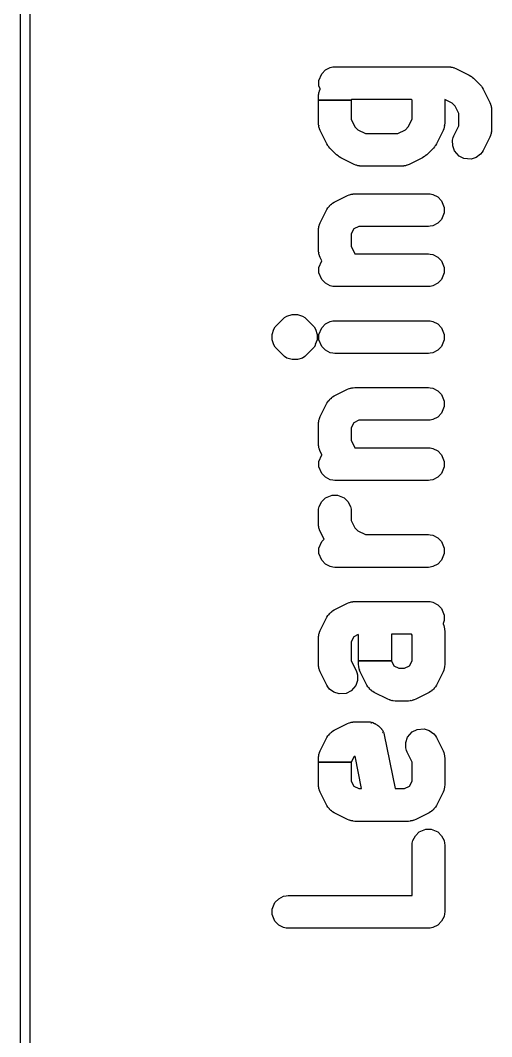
# Model space of a CAD drawing. Header units: millimetres. Extents: x 102.9 to 147, y -135 to -49.9.
# Drawn here: x 102.95 to 107.98, y -87.15 to -76.29 of the extents above; entities that cross this region are included whole.
import ezdxf

# ---------------------------------------------------------------- set-up
doc = ezdxf.new("R2010")
doc.units = ezdxf.units.MM
doc.layers.add('F.Silkscreen', color=41, linetype='CONTINUOUS', true_color=0xf2eda1)

msp = doc.modelspace()

# ---------------------------------------------------------------- linework, layer by layer
at = {"layer": 'F.Silkscreen', "linetype": 'CONTINUOUS'}
for p, q in [((102.95, -135), (102.95, -50)), ((103.05, -50.05), (103.05, -134.95)), ((106.139337, -76.935583), (106.168626, -76.864872)), ((106.168626, -76.864872), (106.209216, -76.824282)), ((106.209216, -76.824282), (106.260418, -76.796914)), ((106.260418, -76.796914), (106.289119, -76.791205)), ((106.289119, -76.791205), (106.308628, -76.789284)), ((106.308628, -76.789284), (107.522914, -76.789284)), ((107.522914, -76.789284), (107.542403, -76.791201)), ((107.542403, -76.791201), (107.546087, -76.791933)), ((107.546087, -76.791933), (107.545823, -76.793259)), ((107.545823, -76.793259), (107.55464, -76.793023)), ((107.55464, -76.793023), (107.562814, -76.795261)), ((107.562814, -76.795261), (107.571127, -76.796915)), ((107.571127, -76.796915), (107.5789, -76.801069)), ((107.5789, -76.801069), (107.579258, -76.799764)), ((107.579258, -76.799764), (107.582882, -76.800757)), ((107.582882, -76.800757), (107.601176, -76.807759)), ((107.601176, -76.807759), (107.744033, -76.879187)), ((107.744033, -76.879187), (107.760624, -76.889631)), ((107.760624, -76.889631), (107.767322, -76.894829)), ((106.139337, -76.992985), (106.139337, -76.935583)), ((106.153252, -77.02658), (106.139337, -76.992985)), ((107.767322, -76.894829), (107.77436, -76.899532)), ((107.77436, -76.899532), (107.789515, -76.911968)), ((107.789515, -76.911968), (107.860944, -76.983397)), ((107.860944, -76.983397), (107.873382, -76.998554)), ((107.873382, -76.998554), (107.878087, -77.005597)), ((106.133628, -77.107141), (106.135544, -77.087657)), ((106.133628, -77.148453), (106.133628, -77.107141)), ((106.135544, -77.087657), (106.136276, -77.083972)), ((106.136276, -77.083972), (106.137604, -77.084235)), ((106.137367, -77.075417), (106.139602, -77.067252)), ((106.137604, -77.084235), (106.137367, -77.075417)), ((106.139602, -77.067252), (106.141259, -77.058926)), ((106.141259, -77.058926), (106.145414, -77.051147)), ((106.14411, -77.05079), (106.145103, -77.047167)), ((106.145414, -77.051147), (106.14411, -77.05079)), ((106.145103, -77.047167), (106.152103, -77.028879)), ((106.152103, -77.028879), (106.153252, -77.02658)), ((107.878087, -77.005597), (107.88328, -77.012287)), ((107.88328, -77.012287), (107.893725, -77.028879)), ((107.893725, -77.028879), (107.965153, -77.171736)), ((106.133628, -77.392855), (106.133628, -77.148453)), ((106.133628, -77.148453), (106.483628, -77.148453)), ((106.483628, -77.148453), (106.133628, -77.148453)), ((106.488213, -77.139284), (106.483628, -77.148453)), ((106.483628, -77.148453), (106.483628, -77.351542)), ((107.129043, -77.139284), (106.488213, -77.139284)), ((107.133628, -77.148453), (107.129043, -77.139284)), ((107.133628, -77.351541), (107.133628, -77.148453)), ((107.562107, -77.179536), (107.483628, -77.140296)), ((107.483628, -77.140296), (107.483628, -77.392855)), ((107.593374, -77.210803), (107.562107, -77.179536)), ((107.633628, -77.29131), (107.593374, -77.210803)), ((107.965153, -77.171736), (107.97216, -77.190048)), ((107.973152, -77.193671), (107.971847, -77.194028)), ((107.971847, -77.194028), (107.975999, -77.201796)), ((107.97216, -77.190048), (107.973152, -77.193671)), ((107.975999, -77.201796), (107.97765, -77.210101)), ((107.97765, -77.210101), (107.979886, -77.218263)), ((107.979886, -77.218263), (107.979645, -77.227068)), ((107.633628, -77.422972), (107.633628, -77.29131)), ((107.979645, -77.227068), (107.980973, -77.226804)), ((107.980973, -77.226804), (107.981706, -77.230489)), ((107.981706, -77.230489), (107.983628, -77.249998)), ((107.983628, -77.249998), (107.983628, -77.464284)), ((106.135545, -77.412344), (106.133628, -77.392855)), ((106.136277, -77.416028), (106.135545, -77.412344)), ((106.137603, -77.415764), (106.136277, -77.416028)), ((106.137367, -77.424581), (106.137603, -77.415764)), ((106.139605, -77.432755), (106.137367, -77.424581)), ((106.141259, -77.441068), (106.139605, -77.432755)), ((106.483628, -77.351542), (106.523882, -77.43205)), ((106.523882, -77.43205), (106.555147, -77.463316)), ((107.062107, -77.463315), (107.093374, -77.432048)), ((107.093374, -77.432048), (107.133628, -77.351541)), ((107.477648, -77.432761), (107.475999, -77.441056)), ((107.479886, -77.424592), (107.477648, -77.432761)), ((107.480972, -77.416053), (107.479646, -77.415789)), ((107.479646, -77.415789), (107.479886, -77.424592)), ((107.481705, -77.412369), (107.480972, -77.416053)), ((107.483628, -77.392855), (107.481705, -77.412369)), ((107.580675, -77.528879), (107.633628, -77.422972)), ((106.145413, -77.448841), (106.141259, -77.441068)), ((106.144108, -77.449199), (106.145413, -77.448841)), ((106.145101, -77.452823), (106.144108, -77.449199)), ((106.152103, -77.471118), (106.145101, -77.452823)), ((106.223532, -77.613975), (106.152103, -77.471118)), ((106.555147, -77.463316), (106.635654, -77.503569)), ((106.635654, -77.503569), (106.981601, -77.503569)), ((106.981601, -77.503569), (107.062107, -77.463315)), ((107.465153, -77.471117), (107.393725, -77.613974)), ((107.472162, -77.452798), (107.465153, -77.471117)), ((107.475999, -77.441056), (107.471849, -77.448816)), ((107.471849, -77.448816), (107.473154, -77.449174)), ((107.473154, -77.449174), (107.472162, -77.452798)), ((107.573669, -77.547188), (107.580675, -77.528879)), ((107.965153, -77.542546), (107.893725, -77.685403)), ((107.972162, -77.524227), (107.965153, -77.542546)), ((107.975999, -77.512485), (107.971849, -77.520245)), ((107.971849, -77.520245), (107.973154, -77.520603)), ((107.973154, -77.520603), (107.972162, -77.524227)), ((107.977648, -77.50419), (107.975999, -77.512485)), ((107.979886, -77.496021), (107.977648, -77.50419)), ((107.980972, -77.487482), (107.979646, -77.487218)), ((107.979646, -77.487218), (107.979886, -77.496021)), ((107.981705, -77.483798), (107.980972, -77.487482)), ((107.983628, -77.464284), (107.981705, -77.483798)), ((106.233976, -77.630565), (106.223532, -77.613975)), ((106.239174, -77.637263), (106.233976, -77.630565)), ((106.243877, -77.644301), (106.239174, -77.637263)), ((106.256313, -77.659455), (106.243877, -77.644301)), ((107.373384, -77.644296), (107.360944, -77.659456)), ((107.378087, -77.637255), (107.373384, -77.644296)), ((107.383277, -77.63057), (107.378087, -77.637255)), ((107.393725, -77.613974), (107.383277, -77.63057)), ((107.56594, -77.575412), (107.573669, -77.547188)), ((107.56752, -77.633446), (107.56594, -77.575412)), ((107.585672, -77.687903), (107.56752, -77.633446)), ((106.327741, -77.730884), (106.256313, -77.659455)), ((106.342899, -77.743324), (106.327741, -77.730884)), ((106.349938, -77.748027), (106.342899, -77.743324)), ((106.356629, -77.75322), (106.349938, -77.748027)), ((106.373223, -77.763666), (106.356629, -77.75322)), ((107.260629, -77.753218), (107.244033, -77.763666)), ((107.267314, -77.748028), (107.260629, -77.753218)), ((107.274355, -77.743325), (107.267314, -77.748028)), ((107.289515, -77.730885), (107.274355, -77.743325)), ((107.360944, -77.659456), (107.289515, -77.730885)), ((107.585673, -77.687904), (107.585672, -77.687903)), ((107.63582, -77.745724), (107.585673, -77.687904)), ((107.687162, -77.771395), (107.63582, -77.745724)), ((107.817962, -77.758669), (107.763505, -77.776821)), ((107.865339, -77.725112), (107.817962, -77.758669)), ((107.883281, -77.701994), (107.865339, -77.725112)), ((107.893725, -77.685403), (107.883281, -77.701994)), ((106.51608, -77.835094), (106.373223, -77.763666)), ((106.534392, -77.842101), (106.51608, -77.835094)), ((106.538015, -77.843093), (106.534392, -77.842101)), ((106.538372, -77.841788), (106.538015, -77.843093)), ((106.54614, -77.84594), (106.538372, -77.841788)), ((106.554445, -77.847591), (106.54614, -77.84594)), ((106.562607, -77.849827), (106.554445, -77.847591)), ((106.571412, -77.849586), (106.562607, -77.849827)), ((106.571148, -77.850914), (106.571412, -77.849586)), ((106.574833, -77.851647), (106.571148, -77.850914)), ((106.594342, -77.853569), (106.574833, -77.851647)), ((107.022914, -77.853569), (106.594342, -77.853569)), ((107.042428, -77.851646), (107.022914, -77.853569)), ((107.046112, -77.850913), (107.042428, -77.851646)), ((107.054648, -77.849828), (107.045848, -77.849589)), ((107.045848, -77.849589), (107.046112, -77.850913)), ((107.062824, -77.847588), (107.054648, -77.849828)), ((107.071119, -77.845939), (107.062824, -77.847588)), ((107.078876, -77.841791), (107.071119, -77.845939)), ((107.079233, -77.843095), (107.078876, -77.841791)), ((107.082857, -77.842103), (107.079233, -77.843095)), ((107.101176, -77.835094), (107.082857, -77.842103)), ((107.244033, -77.763666), (107.101176, -77.835094)), ((107.763505, -77.776821), (107.687162, -77.771395)), ((106.301795, -78.23633), (106.444652, -78.164902)), ((106.444652, -78.164902), (106.46294, -78.157902)), ((106.46294, -78.157902), (106.466563, -78.156909)), ((106.466563, -78.156909), (106.466921, -78.158215)), ((106.466921, -78.158215), (106.474704, -78.154058)), ((106.474704, -78.154058), (106.483014, -78.152404)), ((106.483014, -78.152404), (106.491187, -78.150167)), ((106.491187, -78.150167), (106.500009, -78.150405)), ((106.499745, -78.149075), (106.50343, -78.148343)), ((106.500009, -78.150405), (106.499745, -78.149075)), ((106.50343, -78.148343), (106.522914, -78.146427)), ((106.522914, -78.146427), (107.308628, -78.146427)), ((107.308628, -78.146427), (107.328137, -78.148348)), ((107.328137, -78.148348), (107.356838, -78.154057)), ((107.356838, -78.154057), (107.40804, -78.181425)), ((107.40804, -78.181425), (107.44863, -78.222015)), ((106.223532, -78.314592), (106.233973, -78.298005)), ((106.233973, -78.298005), (106.243128, -78.286208)), ((106.243128, -78.286208), (106.245535, -78.288076)), ((106.245535, -78.288076), (106.250735, -78.280736)), ((106.248639, -78.279109), (106.251925, -78.274876)), ((106.250735, -78.280736), (106.248639, -78.279109)), ((106.251925, -78.274876), (106.257868, -78.270666)), ((106.257868, -78.270666), (106.262078, -78.264723)), ((106.262078, -78.264723), (106.266311, -78.261437)), ((106.266311, -78.261437), (106.267938, -78.263533)), ((106.267938, -78.263533), (106.275278, -78.258333)), ((106.27341, -78.255926), (106.285207, -78.246771)), ((106.275278, -78.258333), (106.27341, -78.255926)), ((106.285207, -78.246771), (106.301795, -78.23633)), ((107.44863, -78.222015), (107.477919, -78.292726)), ((107.477919, -78.292726), (107.477919, -78.350128)), ((106.152103, -78.457449), (106.223532, -78.314592)), ((107.477919, -78.350128), (107.44863, -78.420839)), ((106.133628, -78.535712), (106.135544, -78.516228)), ((106.135544, -78.516228), (106.136276, -78.512543)), ((106.136276, -78.512543), (106.137604, -78.512806)), ((106.137367, -78.503988), (106.139602, -78.495823)), ((106.137604, -78.512806), (106.137367, -78.503988)), ((106.139602, -78.495823), (106.141259, -78.487497)), ((106.141259, -78.487497), (106.145414, -78.479718)), ((106.14411, -78.479361), (106.145103, -78.475738)), ((106.145414, -78.479718), (106.14411, -78.479361)), ((106.145103, -78.475738), (106.152103, -78.457449)), ((106.564224, -78.496427), (106.510493, -78.523291)), ((107.308628, -78.496427), (106.564224, -78.496427)), ((107.328137, -78.494506), (107.308628, -78.496427)), ((107.356838, -78.488797), (107.328137, -78.494506)), ((107.40804, -78.461429), (107.356838, -78.488797)), ((107.44863, -78.420839), (107.40804, -78.461429)), ((106.133628, -78.749998), (106.133628, -78.535712)), ((106.510493, -78.523291), (106.483628, -78.577023)), ((106.483628, -78.577023), (106.483628, -78.708685)), ((106.483628, -78.708685), (106.523881, -78.789191)), ((106.135545, -78.769487), (106.133628, -78.749998)), ((106.136277, -78.773171), (106.135545, -78.769487)), ((106.137603, -78.772907), (106.136277, -78.773171)), ((106.137367, -78.781724), (106.137603, -78.772907)), ((106.139605, -78.789898), (106.137367, -78.781724)), ((106.141259, -78.798211), (106.139605, -78.789898)), ((106.145413, -78.805984), (106.141259, -78.798211)), ((106.144108, -78.806342), (106.145413, -78.805984)), ((106.145101, -78.809966), (106.144108, -78.806342)), ((106.152103, -78.828261), (106.145101, -78.809966)), ((106.169814, -78.863683), (106.152103, -78.828261)), ((106.523881, -78.789191), (106.523974, -78.789284)), ((106.523974, -78.789284), (107.308628, -78.789284)), ((107.308628, -78.789284), (107.328137, -78.791205)), ((107.328137, -78.791205), (107.356838, -78.796914)), ((107.356838, -78.796914), (107.40804, -78.824282)), ((107.40804, -78.824282), (107.44863, -78.864872)), ((106.139337, -78.935583), (106.168626, -78.864872)), ((106.139337, -78.992985), (106.139337, -78.935583)), ((106.168626, -78.864872), (106.169814, -78.863683)), ((107.44863, -78.864872), (107.477919, -78.935583)), ((107.477919, -78.935583), (107.477919, -78.992985)), ((106.168626, -79.063696), (106.139337, -78.992985)), ((106.209216, -79.104286), (106.168626, -79.063696)), ((107.44863, -79.063696), (107.40804, -79.104286)), ((107.477919, -78.992985), (107.44863, -79.063696)), ((106.260418, -79.131654), (106.209216, -79.104286)), ((106.289119, -79.137363), (106.260418, -79.131654)), ((106.308628, -79.139284), (106.289119, -79.137363)), ((107.308628, -79.139284), (106.308628, -79.139284)), ((107.328137, -79.137363), (107.308628, -79.139284)), ((107.356838, -79.131654), (107.328137, -79.137363)), ((107.40804, -79.104286), (107.356838, -79.131654)), ((105.684884, -79.554826), (105.756313, -79.483397)), ((105.756313, -79.483397), (105.771467, -79.470961)), ((105.771467, -79.470961), (105.795799, -79.454703)), ((105.795799, -79.454703), (105.851356, -79.43785)), ((105.851356, -79.43785), (105.908759, -79.43785)), ((105.908759, -79.43785), (105.964317, -79.454704)), ((105.964317, -79.454704), (105.988648, -79.470962)), ((105.988648, -79.470962), (106.003801, -79.483398)), ((106.003801, -79.483398), (106.075229, -79.554827)), ((105.639337, -79.649869), (105.65619, -79.594312)), ((105.65619, -79.594312), (105.672448, -79.56998)), ((105.672448, -79.56998), (105.684884, -79.554826)), ((106.075229, -79.554827), (106.087665, -79.56998)), ((106.087665, -79.56998), (106.103923, -79.594312)), ((106.103923, -79.594312), (106.120776, -79.649869)), ((106.139337, -79.649869), (106.168626, -79.579158)), ((106.168626, -79.579158), (106.209216, -79.538568)), ((106.209216, -79.538568), (106.260418, -79.5112)), ((106.260418, -79.5112), (106.289119, -79.505491)), ((106.289119, -79.505491), (106.308628, -79.50357)), ((106.308628, -79.50357), (107.308628, -79.50357)), ((107.308628, -79.50357), (107.328137, -79.505491)), ((107.328137, -79.505491), (107.356838, -79.5112)), ((107.356838, -79.5112), (107.40804, -79.538568)), ((107.40804, -79.538568), (107.44863, -79.579158)), ((107.44863, -79.579158), (107.477919, -79.649869)), ((105.639337, -79.707272), (105.639337, -79.649869)), ((105.656191, -79.76283), (105.639337, -79.707272)), ((106.120776, -79.707271), (106.099098, -79.759604)), ((106.120776, -79.649869), (106.120776, -79.707271)), ((106.139337, -79.707271), (106.139337, -79.649869)), ((106.168626, -79.777982), (106.139337, -79.707271)), ((107.477919, -79.707271), (107.44863, -79.777982)), ((107.477919, -79.649869), (107.477919, -79.707271)), ((105.672449, -79.787161), (105.656191, -79.76283)), ((105.684885, -79.802314), (105.672449, -79.787161)), ((105.756314, -79.873742), (105.684885, -79.802314)), ((106.075229, -79.802314), (106.003801, -79.873742)), ((106.087666, -79.787159), (106.075229, -79.802314)), ((106.103923, -79.762828), (106.087666, -79.787159)), ((106.099098, -79.759604), (106.103923, -79.762828)), ((106.209216, -79.818572), (106.168626, -79.777982)), ((106.260418, -79.84594), (106.209216, -79.818572)), ((107.40804, -79.818572), (107.356838, -79.84594)), ((107.44863, -79.777982), (107.40804, -79.818572)), ((105.771467, -79.886178), (105.756314, -79.873742)), ((105.795799, -79.902436), (105.771467, -79.886178)), ((105.851356, -79.919289), (105.795799, -79.902436)), ((105.908758, -79.919289), (105.851356, -79.919289)), ((105.964315, -79.902436), (105.908758, -79.919289)), ((105.988647, -79.886178), (105.964315, -79.902436)), ((106.003801, -79.873742), (105.988647, -79.886178)), ((106.289119, -79.851649), (106.260418, -79.84594)), ((106.308628, -79.85357), (106.289119, -79.851649)), ((107.308628, -79.85357), (106.308628, -79.85357)), ((107.328137, -79.851649), (107.308628, -79.85357)), ((107.356838, -79.84594), (107.328137, -79.851649)), ((106.301795, -80.307759), (106.444652, -80.236331)), ((106.444652, -80.236331), (106.46294, -80.229331)), ((106.46294, -80.229331), (106.466563, -80.228338)), ((106.466563, -80.228338), (106.466921, -80.229644)), ((106.466921, -80.229644), (106.474704, -80.225487)), ((106.474704, -80.225487), (106.483014, -80.223833)), ((106.483014, -80.223833), (106.491187, -80.221596)), ((106.491187, -80.221596), (106.500009, -80.221834)), ((106.499745, -80.220504), (106.50343, -80.219772)), ((106.500009, -80.221834), (106.499745, -80.220504)), ((106.50343, -80.219772), (106.522914, -80.217856)), ((106.522914, -80.217856), (107.308628, -80.217856)), ((107.308628, -80.217856), (107.328137, -80.219777)), ((107.328137, -80.219777), (107.356838, -80.225486)), ((107.356838, -80.225486), (107.40804, -80.252854)), ((107.40804, -80.252854), (107.44863, -80.293444)), ((106.233973, -80.369434), (106.243128, -80.357637)), ((106.243128, -80.357637), (106.245535, -80.359505)), ((106.245535, -80.359505), (106.250735, -80.352165)), ((106.248639, -80.350538), (106.251925, -80.346305)), ((106.250735, -80.352165), (106.248639, -80.350538)), ((106.251925, -80.346305), (106.257868, -80.342095)), ((106.257868, -80.342095), (106.262078, -80.336152)), ((106.262078, -80.336152), (106.266311, -80.332866)), ((106.266311, -80.332866), (106.267938, -80.334962)), ((106.267938, -80.334962), (106.275278, -80.329762)), ((106.27341, -80.327355), (106.285207, -80.3182)), ((106.275278, -80.329762), (106.27341, -80.327355)), ((106.285207, -80.3182), (106.301795, -80.307759)), ((107.44863, -80.293444), (107.477919, -80.364155)), ((107.477919, -80.364155), (107.477919, -80.421557)), ((106.152103, -80.528878), (106.223532, -80.386021)), ((106.223532, -80.386021), (106.233973, -80.369434)), ((107.477919, -80.421557), (107.44863, -80.492268)), ((106.135544, -80.587657), (106.136276, -80.583972)), ((106.136276, -80.583972), (106.137604, -80.584235)), ((106.137367, -80.575417), (106.139602, -80.567252)), ((106.137604, -80.584235), (106.137367, -80.575417)), ((106.139602, -80.567252), (106.141259, -80.558926)), ((106.141259, -80.558926), (106.145414, -80.551147)), ((106.14411, -80.55079), (106.145103, -80.547167)), ((106.145414, -80.551147), (106.14411, -80.55079)), ((106.145103, -80.547167), (106.152103, -80.528878)), ((106.564224, -80.567856), (106.510493, -80.59472)), ((107.308628, -80.567856), (106.564224, -80.567856)), ((107.328137, -80.565935), (107.308628, -80.567856)), ((107.356838, -80.560226), (107.328137, -80.565935)), ((107.40804, -80.532858), (107.356838, -80.560226)), ((107.44863, -80.492268), (107.40804, -80.532858)), ((106.133628, -80.607141), (106.135544, -80.587657)), ((106.133628, -80.821427), (106.133628, -80.607141)), ((106.510493, -80.59472), (106.483628, -80.648452)), ((106.483628, -80.648452), (106.483628, -80.780114)), ((106.483628, -80.780114), (106.523881, -80.86062)), ((106.135545, -80.840916), (106.133628, -80.821427)), ((106.136277, -80.8446), (106.135545, -80.840916)), ((106.137603, -80.844336), (106.136277, -80.8446)), ((106.137367, -80.853153), (106.137603, -80.844336)), ((106.139605, -80.861327), (106.137367, -80.853153)), ((106.141259, -80.86964), (106.139605, -80.861327)), ((106.145413, -80.877413), (106.141259, -80.86964)), ((106.144108, -80.877771), (106.145413, -80.877413)), ((106.145101, -80.881395), (106.144108, -80.877771)), ((106.152103, -80.89969), (106.145101, -80.881395)), ((106.169814, -80.935112), (106.152103, -80.89969)), ((106.523881, -80.86062), (106.523974, -80.860713)), ((106.523974, -80.860713), (107.308628, -80.860713)), ((107.308628, -80.860713), (107.328137, -80.862634)), ((107.328137, -80.862634), (107.356838, -80.868343)), ((107.356838, -80.868343), (107.40804, -80.895711)), ((107.40804, -80.895711), (107.44863, -80.936301)), ((106.139337, -81.007012), (106.168626, -80.936301)), ((106.139337, -81.064414), (106.139337, -81.007012)), ((106.168626, -80.936301), (106.169814, -80.935112)), ((107.44863, -80.936301), (107.477919, -81.007012)), ((107.477919, -81.007012), (107.477919, -81.064414)), ((106.168626, -81.135125), (106.139337, -81.064414)), ((107.477919, -81.064414), (107.44863, -81.135125)), ((106.209216, -81.175715), (106.168626, -81.135125)), ((106.260418, -81.203083), (106.209216, -81.175715)), ((106.289119, -81.208792), (106.260418, -81.203083)), ((106.308628, -81.210713), (106.289119, -81.208792)), ((107.308628, -81.210713), (106.308628, -81.210713)), ((107.328137, -81.208792), (107.308628, -81.210713)), ((107.356838, -81.203083), (107.328137, -81.208792)), ((107.40804, -81.175715), (107.356838, -81.203083)), ((107.44863, -81.135125), (107.40804, -81.175715)), ((106.141258, -81.487502), (106.168626, -81.4363)), ((106.168626, -81.4363), (106.209216, -81.39571)), ((106.209216, -81.39571), (106.279927, -81.366421)), ((106.279927, -81.366421), (106.337329, -81.366421)), ((106.337329, -81.366421), (106.40804, -81.39571)), ((106.40804, -81.39571), (106.44863, -81.4363)), ((106.44863, -81.4363), (106.475998, -81.487502)), ((106.133628, -81.535712), (106.135549, -81.516203)), ((106.133628, -81.678569), (106.133628, -81.535712)), ((106.135549, -81.516203), (106.141258, -81.487502)), ((106.475998, -81.487502), (106.481707, -81.516203)), ((106.481707, -81.516203), (106.483628, -81.535712)), ((106.483628, -81.535712), (106.483628, -81.637257)), ((106.483628, -81.637257), (106.523881, -81.717763)), ((106.135545, -81.698058), (106.133628, -81.678569)), ((106.136277, -81.701742), (106.135545, -81.698058)), ((106.137603, -81.701478), (106.136277, -81.701742)), ((106.137367, -81.710295), (106.137603, -81.701478)), ((106.139605, -81.718469), (106.137367, -81.710295)), ((106.141259, -81.726782), (106.139605, -81.718469)), ((106.145413, -81.734555), (106.141259, -81.726782)), ((106.144108, -81.734913), (106.145413, -81.734555)), ((106.145101, -81.738537), (106.144108, -81.734913)), ((106.152103, -81.756831), (106.145101, -81.738537)), ((106.193624, -81.839873), (106.152103, -81.756831)), ((106.523881, -81.717763), (106.555148, -81.74903)), ((106.555148, -81.74903), (106.635655, -81.789284)), ((106.139337, -81.935583), (106.168626, -81.864872)), ((106.168626, -81.864872), (106.193624, -81.839873)), ((106.635655, -81.789284), (107.308628, -81.789284)), ((107.308628, -81.789284), (107.328137, -81.791205)), ((107.328137, -81.791205), (107.356838, -81.796914)), ((107.356838, -81.796914), (107.40804, -81.824282)), ((107.40804, -81.824282), (107.44863, -81.864872)), ((107.44863, -81.864872), (107.477919, -81.935583)), ((106.139337, -81.992985), (106.139337, -81.935583)), ((106.168626, -82.063696), (106.139337, -81.992985)), ((107.477919, -81.992985), (107.44863, -82.063696)), ((107.477919, -81.935583), (107.477919, -81.992985)), ((106.209216, -82.104286), (106.168626, -82.063696)), ((106.260418, -82.131654), (106.209216, -82.104286)), ((107.40804, -82.104286), (107.356838, -82.131654)), ((107.44863, -82.063696), (107.40804, -82.104286)), ((106.289119, -82.137363), (106.260418, -82.131654)), ((106.308628, -82.139284), (106.289119, -82.137363)), ((107.308628, -82.139284), (106.308628, -82.139284)), ((107.328137, -82.137363), (107.308628, -82.139284)), ((107.356838, -82.131654), (107.328137, -82.137363)), ((106.301795, -82.593473), (106.444652, -82.522045)), ((106.444652, -82.522045), (106.46294, -82.515045)), ((106.46294, -82.515045), (106.466563, -82.514052)), ((106.466563, -82.514052), (106.466921, -82.515358)), ((106.466921, -82.515358), (106.474704, -82.511201)), ((106.474704, -82.511201), (106.483014, -82.509547)), ((106.483014, -82.509547), (106.491187, -82.50731)), ((106.491187, -82.50731), (106.500009, -82.507548)), ((106.499745, -82.506218), (106.50343, -82.505486)), ((106.500009, -82.507548), (106.499745, -82.506218)), ((106.50343, -82.505486), (106.522914, -82.50357)), ((106.522914, -82.50357), (107.308628, -82.50357)), ((107.308628, -82.50357), (107.328137, -82.505491)), ((107.328137, -82.505491), (107.356838, -82.5112)), ((107.356838, -82.5112), (107.40804, -82.538568)), ((107.40804, -82.538568), (107.44863, -82.579158)), ((106.233973, -82.655148), (106.243128, -82.643351)), ((106.243128, -82.643351), (106.245535, -82.645219)), ((106.245535, -82.645219), (106.250735, -82.637879)), ((106.248639, -82.636252), (106.251925, -82.632019)), ((106.250735, -82.637879), (106.248639, -82.636252)), ((106.251925, -82.632019), (106.257868, -82.627809)), ((106.257868, -82.627809), (106.262078, -82.621866)), ((106.262078, -82.621866), (106.266311, -82.61858)), ((106.266311, -82.61858), (106.267938, -82.620676)), ((106.267938, -82.620676), (106.275278, -82.615476)), ((106.27341, -82.613069), (106.285207, -82.603914)), ((106.275278, -82.615476), (106.27341, -82.613069)), ((106.285207, -82.603914), (106.301795, -82.593473)), ((107.44863, -82.579158), (107.477919, -82.649869)), ((107.477919, -82.649869), (107.477919, -82.707271)), ((106.152103, -82.814592), (106.223532, -82.671735)), ((106.223532, -82.671735), (106.233973, -82.655148)), ((107.477919, -82.707271), (107.464003, -82.740866)), ((107.464003, -82.740866), (107.465152, -82.743164)), ((107.465152, -82.743164), (107.47216, -82.761477)), ((106.137367, -82.861131), (106.139602, -82.852966)), ((106.137604, -82.869949), (106.137367, -82.861131)), ((106.139602, -82.852966), (106.141259, -82.84464)), ((106.141259, -82.84464), (106.145414, -82.836861)), ((106.14411, -82.836504), (106.145103, -82.832881)), ((106.145414, -82.836861), (106.14411, -82.836504)), ((106.145103, -82.832881), (106.152103, -82.814592)), ((106.558937, -82.856213), (106.510493, -82.880434)), ((106.5622, -82.862739), (106.558937, -82.856213)), ((106.5622, -83.137258), (106.5622, -82.862739)), ((107.129043, -82.85357), (106.9122, -82.85357)), ((106.9122, -82.85357), (106.9122, -83.137258)), ((107.133628, -82.862739), (107.129043, -82.85357)), ((107.133628, -83.137258), (107.133628, -82.862739)), ((107.473152, -82.7651), (107.471847, -82.765457)), ((107.471847, -82.765457), (107.475999, -82.773225)), ((107.47216, -82.761477), (107.473152, -82.7651)), ((107.475999, -82.773225), (107.47765, -82.78153)), ((107.47765, -82.78153), (107.479886, -82.789692)), ((107.479886, -82.789692), (107.479645, -82.798497)), ((107.479645, -82.798497), (107.480973, -82.798233)), ((107.480973, -82.798233), (107.481706, -82.801918)), ((107.481706, -82.801918), (107.483628, -82.821427)), ((107.483628, -82.821427), (107.483628, -83.17857)), ((106.133628, -82.892855), (106.135544, -82.873371)), ((106.133628, -83.17857), (106.133628, -82.892855)), ((106.135544, -82.873371), (106.136276, -82.869686)), ((106.136276, -82.869686), (106.137604, -82.869949)), ((106.510493, -82.880434), (106.483628, -82.934166)), ((106.483628, -82.934166), (106.483628, -83.137257)), ((106.135545, -83.198059), (106.133628, -83.17857)), ((106.483628, -83.137257), (106.536582, -83.243165)), ((106.5622, -83.17857), (106.5622, -83.137258)), ((106.5622, -83.137258), (106.9122, -83.137258)), ((106.9122, -83.137258), (106.5622, -83.137258)), ((106.564117, -83.198059), (106.5622, -83.17857)), ((106.9122, -83.137258), (106.939064, -83.190989)), ((106.939064, -83.190989), (106.992797, -83.217855)), ((107.05303, -83.217855), (107.106762, -83.190989)), ((107.106762, -83.190989), (107.133628, -83.137258)), ((107.483628, -83.17857), (107.481705, -83.198084)), ((106.136277, -83.201743), (106.135545, -83.198059)), ((106.137603, -83.201479), (106.136277, -83.201743)), ((106.137367, -83.210296), (106.137603, -83.201479)), ((106.139605, -83.21847), (106.137367, -83.210296)), ((106.141259, -83.226783), (106.139605, -83.21847)), ((106.145413, -83.234556), (106.141259, -83.226783)), ((106.144108, -83.234914), (106.145413, -83.234556)), ((106.145101, -83.238538), (106.144108, -83.234914)), ((106.152103, -83.256833), (106.145101, -83.238538)), ((106.223532, -83.39969), (106.152103, -83.256833)), ((106.536582, -83.243165), (106.543588, -83.261474)), ((106.543588, -83.261474), (106.551317, -83.289698)), ((106.551317, -83.289698), (106.549737, -83.347732)), ((106.564849, -83.201743), (106.564117, -83.198059)), ((106.566175, -83.201479), (106.564849, -83.201743)), ((106.565939, -83.210296), (106.566175, -83.201479)), ((106.568177, -83.21847), (106.565939, -83.210296)), ((106.569831, -83.226783), (106.568177, -83.21847)), ((106.573985, -83.234556), (106.569831, -83.226783)), ((106.57268, -83.234914), (106.573985, -83.234556)), ((106.573673, -83.238538), (106.57268, -83.234914)), ((106.580675, -83.256832), (106.573673, -83.238538)), ((106.652103, -83.399689), (106.580675, -83.256832)), ((106.992797, -83.217855), (107.05303, -83.217855)), ((107.465153, -83.256832), (107.393725, -83.399689)), ((107.472162, -83.238513), (107.465153, -83.256832)), ((107.475999, -83.226771), (107.471849, -83.234531)), ((107.471849, -83.234531), (107.473154, -83.234889)), ((107.473154, -83.234889), (107.472162, -83.238513)), ((107.477648, -83.218476), (107.475999, -83.226771)), ((107.479886, -83.210307), (107.477648, -83.218476)), ((107.480972, -83.201768), (107.479646, -83.201504)), ((107.479646, -83.201504), (107.479886, -83.210307)), ((107.481705, -83.198084), (107.480972, -83.201768)), ((106.233976, -83.41628), (106.223532, -83.39969)), ((106.531585, -83.402189), (106.481438, -83.460009)), ((106.549737, -83.347732), (106.531585, -83.402189)), ((106.662547, -83.41628), (106.652103, -83.399689)), ((107.393725, -83.399689), (107.383278, -83.416284)), ((106.251918, -83.439398), (106.233976, -83.41628)), ((106.299295, -83.472955), (106.251918, -83.439398)), ((106.353752, -83.491107), (106.299295, -83.472955)), ((106.430095, -83.485681), (106.353752, -83.491107)), ((106.481437, -83.46001), (106.430095, -83.485681)), ((106.481438, -83.460009), (106.481437, -83.46001)), ((106.671702, -83.428076), (106.662547, -83.41628)), ((106.67411, -83.426206), (106.671702, -83.428076)), ((106.679301, -83.433534), (106.67411, -83.426206)), ((106.677203, -83.435163), (106.679301, -83.433534)), ((106.680489, -83.439397), (106.677203, -83.435163)), ((106.68644, -83.443611), (106.680489, -83.439397)), ((106.69066, -83.449569), (106.68644, -83.443611)), ((106.694893, -83.452854), (106.69066, -83.449569)), ((106.696523, -83.450753), (106.694893, -83.452854)), ((106.703847, -83.45594), (106.696523, -83.450753)), ((106.701977, -83.458351), (106.703847, -83.45594)), ((106.713774, -83.467507), (106.701977, -83.458351)), ((106.730366, -83.477952), (106.713774, -83.467507)), ((106.873223, -83.54938), (106.730366, -83.477952)), ((107.315462, -83.477952), (107.172604, -83.54938)), ((107.332057, -83.467505), (107.315462, -83.477952)), ((107.343853, -83.458349), (107.332057, -83.467505)), ((107.349293, -83.450757), (107.34198, -83.455937)), ((107.34198, -83.455937), (107.343853, -83.458349)), ((107.350925, -83.452861), (107.349293, -83.450757)), ((107.355159, -83.449576), (107.350925, -83.452861)), ((107.359383, -83.44361), (107.355159, -83.449576)), ((107.365349, -83.439386), (107.359383, -83.44361)), ((107.368634, -83.435152), (107.365349, -83.439386)), ((107.37171, -83.426207), (107.36653, -83.43352)), ((107.36653, -83.43352), (107.368634, -83.435152)), ((107.374122, -83.42808), (107.37171, -83.426207)), ((107.383278, -83.416284), (107.374122, -83.42808)), ((106.891535, -83.556387), (106.873223, -83.54938)), ((106.895158, -83.557379), (106.891535, -83.556387)), ((106.895515, -83.556074), (106.895158, -83.557379)), ((106.903283, -83.560226), (106.895515, -83.556074)), ((106.911588, -83.561877), (106.903283, -83.560226)), ((106.91975, -83.564113), (106.911588, -83.561877)), ((106.928555, -83.563872), (106.91975, -83.564113)), ((106.928291, -83.5652), (106.928555, -83.563872)), ((106.931976, -83.565933), (106.928291, -83.5652)), ((106.951485, -83.567855), (106.931976, -83.565933)), ((107.094342, -83.567855), (106.951485, -83.567855)), ((107.113856, -83.565932), (107.094342, -83.567855)), ((107.11754, -83.565199), (107.113856, -83.565932)), ((107.126076, -83.564114), (107.117276, -83.563875)), ((107.117276, -83.563875), (107.11754, -83.565199)), ((107.134252, -83.561874), (107.126076, -83.564114)), ((107.142547, -83.560225), (107.134252, -83.561874)), ((107.150304, -83.556077), (107.142547, -83.560225)), ((107.150661, -83.557381), (107.150304, -83.556077)), ((107.154285, -83.556389), (107.150661, -83.557381)), ((107.172604, -83.54938), (107.154285, -83.556389)), ((106.301795, -83.879187), (106.444652, -83.807759)), ((106.444652, -83.807759), (106.46294, -83.800759)), ((106.46294, -83.800759), (106.466563, -83.799766)), ((106.466563, -83.799766), (106.466921, -83.801072)), ((106.466921, -83.801072), (106.474704, -83.796915)), ((106.474704, -83.796915), (106.483014, -83.795261)), ((106.483014, -83.795261), (106.491187, -83.793024)), ((106.491187, -83.793024), (106.500009, -83.793262)), ((106.499745, -83.791932), (106.50343, -83.7912)), ((106.500009, -83.793262), (106.499745, -83.791932)), ((106.50343, -83.7912), (106.522914, -83.789284)), ((106.522914, -83.789284), (106.665771, -83.789284)), ((106.665771, -83.789284), (106.685277, -83.791205)), ((106.685277, -83.791205), (106.696148, -83.793367)), ((106.696148, -83.793367), (106.694944, -83.799417)), ((106.694944, -83.799417), (106.701779, -83.80077)), ((106.701779, -83.80077), (106.702982, -83.794726)), ((106.702982, -83.794726), (106.713988, -83.796916)), ((106.713988, -83.796916), (106.732614, -83.806872)), ((106.732614, -83.806872), (106.73579, -83.807501)), ((106.73579, -83.807501), (106.73893, -83.809594)), ((106.73893, -83.809594), (106.738608, -83.810076)), ((106.738608, -83.810076), (106.765183, -83.824282)), ((106.765183, -83.824282), (106.773625, -83.832724)), ((106.773625, -83.832724), (106.783558, -83.839346)), ((106.783558, -83.839346), (106.802693, -83.862613)), ((106.223532, -83.957449), (106.233973, -83.940862)), ((106.233973, -83.940862), (106.243128, -83.929065)), ((106.243128, -83.929065), (106.245535, -83.930933)), ((106.245535, -83.930933), (106.250735, -83.923593)), ((106.248639, -83.921966), (106.251925, -83.917733)), ((106.250735, -83.923593), (106.248639, -83.921966)), ((106.251925, -83.917733), (106.257868, -83.913523)), ((106.257868, -83.913523), (106.262078, -83.90758)), ((106.262078, -83.90758), (106.266311, -83.904294)), ((106.266311, -83.904294), (106.267938, -83.90639)), ((106.267938, -83.90639), (106.275278, -83.90119)), ((106.27341, -83.898783), (106.285207, -83.889628)), ((106.275278, -83.90119), (106.27341, -83.898783)), ((106.285207, -83.889628), (106.301795, -83.879187)), ((106.802693, -83.862613), (106.803104, -83.862203)), ((106.803104, -83.862203), (106.805773, -83.864872)), ((106.805773, -83.864872), (106.807012, -83.867865)), ((106.807012, -83.867865), (106.820437, -83.884188)), ((106.824742, -83.894551), (106.819046, -83.896917)), ((106.819046, -83.896917), (106.821708, -83.903343)), ((106.820437, -83.884188), (106.824742, -83.894551)), ((106.821708, -83.903343), (106.827411, -83.900974)), ((106.827411, -83.900974), (106.831664, -83.911212)), ((106.831664, -83.911212), (106.837373, -83.929963)), ((106.837373, -83.929963), (106.952094, -84.503569)), ((107.085672, -83.95495), (107.135819, -83.89713)), ((107.135819, -83.89713), (107.13582, -83.897129)), ((107.13582, -83.897129), (107.187162, -83.871458)), ((107.187162, -83.871458), (107.263505, -83.866032)), ((107.263505, -83.866032), (107.317962, -83.884184)), ((107.317962, -83.884184), (107.365339, -83.917741)), ((107.365339, -83.917741), (107.383281, -83.940859)), ((107.383281, -83.940859), (107.393725, -83.95745)), ((106.152103, -84.100306), (106.223532, -83.957449)), ((107.06594, -84.067441), (107.06752, -84.009407)), ((107.06752, -84.009407), (107.085672, -83.95495)), ((107.393725, -83.95745), (107.465153, -84.100307)), ((106.133628, -84.178569), (106.135544, -84.159085)), ((106.135544, -84.159085), (106.136276, -84.1554)), ((106.136276, -84.1554), (106.137604, -84.155663)), ((106.137367, -84.146845), (106.139602, -84.13868)), ((106.137604, -84.155663), (106.137367, -84.146845)), ((106.139602, -84.13868), (106.141259, -84.130354)), ((106.141259, -84.130354), (106.145414, -84.122575)), ((106.14411, -84.122218), (106.145103, -84.118595)), ((106.145414, -84.122575), (106.14411, -84.122218)), ((106.145103, -84.118595), (106.152103, -84.100306)), ((106.510493, -84.166148), (106.483628, -84.21988)), ((106.526115, -84.158337), (106.510493, -84.166148)), ((106.595162, -84.503569), (106.526115, -84.158337)), ((107.073669, -84.095665), (107.06594, -84.067441)), ((107.080675, -84.113974), (107.073669, -84.095665)), ((107.133628, -84.21988), (107.080675, -84.113974)), ((107.465153, -84.100307), (107.47216, -84.118619)), ((107.473152, -84.122242), (107.471847, -84.122599)), ((107.471847, -84.122599), (107.475999, -84.130367)), ((107.47216, -84.118619), (107.473152, -84.122242)), ((107.475999, -84.130367), (107.47765, -84.138672)), ((107.47765, -84.138672), (107.479886, -84.146834)), ((107.479886, -84.146834), (107.479645, -84.155639)), ((107.479645, -84.155639), (107.480973, -84.155375)), ((107.480973, -84.155375), (107.481706, -84.15906)), ((107.481706, -84.15906), (107.483628, -84.178569)), ((106.133628, -84.21988), (106.133628, -84.178569)), ((106.133628, -84.464284), (106.133628, -84.21988)), ((106.133628, -84.21988), (106.483628, -84.21988)), ((106.483628, -84.21988), (106.133628, -84.21988)), ((106.483628, -84.21988), (106.483628, -84.422971)), ((107.133628, -84.422972), (107.133628, -84.21988)), ((107.483628, -84.178569), (107.483628, -84.464284)), ((106.135545, -84.483773), (106.133628, -84.464284)), ((106.136277, -84.487457), (106.135545, -84.483773)), ((106.137603, -84.487193), (106.136277, -84.487457)), ((106.137367, -84.49601), (106.137603, -84.487193)), ((106.139605, -84.504184), (106.137367, -84.49601)), ((106.483628, -84.422971), (106.510493, -84.476703)), ((106.510493, -84.476703), (106.564226, -84.503569)), ((107.05303, -84.503569), (107.106762, -84.476703)), ((107.106762, -84.476703), (107.133628, -84.422972)), ((107.479886, -84.496021), (107.477648, -84.50419)), ((107.480972, -84.487482), (107.479646, -84.487218)), ((107.479646, -84.487218), (107.479886, -84.496021)), ((107.481705, -84.483798), (107.480972, -84.487482)), ((107.483628, -84.464284), (107.481705, -84.483798)), ((106.141259, -84.512497), (106.139605, -84.504184)), ((106.145413, -84.52027), (106.141259, -84.512497)), ((106.144108, -84.520628), (106.145413, -84.52027)), ((106.145101, -84.524252), (106.144108, -84.520628)), ((106.152103, -84.542547), (106.145101, -84.524252)), ((106.223532, -84.685404), (106.152103, -84.542547)), ((106.564226, -84.503569), (106.595162, -84.503569)), ((106.952094, -84.503569), (107.05303, -84.503569)), ((107.465153, -84.542546), (107.393725, -84.685403)), ((107.472162, -84.524227), (107.465153, -84.542546)), ((107.475999, -84.512485), (107.471849, -84.520245)), ((107.471849, -84.520245), (107.473154, -84.520603)), ((107.473154, -84.520603), (107.472162, -84.524227)), ((107.477648, -84.50419), (107.475999, -84.512485)), ((106.233976, -84.701994), (106.223532, -84.685404)), ((106.243131, -84.71379), (106.233976, -84.701994)), ((106.245539, -84.71192), (106.243131, -84.71379)), ((106.25073, -84.719248), (106.245539, -84.71192)), ((107.37171, -84.711921), (107.36653, -84.719234)), ((107.374122, -84.713794), (107.37171, -84.711921)), ((107.383278, -84.701998), (107.374122, -84.713794)), ((107.393725, -84.685403), (107.383278, -84.701998)), ((106.248632, -84.720877), (106.25073, -84.719248)), ((106.251918, -84.725111), (106.248632, -84.720877)), ((106.257869, -84.729325), (106.251918, -84.725111)), ((106.262089, -84.735283), (106.257869, -84.729325)), ((106.266322, -84.738568), (106.262089, -84.735283)), ((106.267952, -84.736467), (106.266322, -84.738568)), ((106.275276, -84.741654), (106.267952, -84.736467)), ((106.273406, -84.744065), (106.275276, -84.741654)), ((106.285203, -84.753221), (106.273406, -84.744065)), ((106.301795, -84.763666), (106.285203, -84.753221)), ((106.444652, -84.835094), (106.301795, -84.763666)), ((107.315462, -84.763666), (107.172604, -84.835094)), ((107.332057, -84.753219), (107.315462, -84.763666)), ((107.343853, -84.744063), (107.332057, -84.753219)), ((107.349293, -84.736471), (107.34198, -84.741651)), ((107.34198, -84.741651), (107.343853, -84.744063)), ((107.350925, -84.738575), (107.349293, -84.736471)), ((107.355159, -84.73529), (107.350925, -84.738575)), ((107.359383, -84.729324), (107.355159, -84.73529)), ((107.365349, -84.7251), (107.359383, -84.729324)), ((107.368634, -84.720866), (107.365349, -84.7251)), ((107.36653, -84.719234), (107.368634, -84.720866)), ((106.462964, -84.842101), (106.444652, -84.835094)), ((106.466587, -84.843093), (106.462964, -84.842101)), ((106.466944, -84.841788), (106.466587, -84.843093)), ((106.474712, -84.84594), (106.466944, -84.841788)), ((106.483017, -84.847591), (106.474712, -84.84594)), ((106.491179, -84.849827), (106.483017, -84.847591)), ((106.499984, -84.849586), (106.491179, -84.849827)), ((106.49972, -84.850914), (106.499984, -84.849586)), ((106.503405, -84.851647), (106.49972, -84.850914)), ((106.522914, -84.853569), (106.503405, -84.851647)), ((107.094342, -84.853569), (106.522914, -84.853569)), ((107.113856, -84.851646), (107.094342, -84.853569)), ((107.11754, -84.850913), (107.113856, -84.851646)), ((107.126076, -84.849828), (107.117276, -84.849589)), ((107.117276, -84.849589), (107.11754, -84.850913)), ((107.134252, -84.847588), (107.126076, -84.849828)), ((107.142547, -84.845939), (107.134252, -84.847588)), ((107.150304, -84.841791), (107.142547, -84.845939)), ((107.150661, -84.843095), (107.150304, -84.841791)), ((107.154285, -84.842103), (107.150661, -84.843095)), ((107.172604, -84.835094), (107.154285, -84.842103)), ((107.141258, -85.058931), (107.168626, -85.007729)), ((107.168626, -85.007729), (107.209216, -84.967139)), ((107.209216, -84.967139), (107.279927, -84.93785)), ((107.279927, -84.93785), (107.337329, -84.93785)), ((107.337329, -84.93785), (107.40804, -84.967139)), ((107.40804, -84.967139), (107.44863, -85.007729)), ((107.44863, -85.007729), (107.475998, -85.058931)), ((107.133628, -85.107141), (107.135549, -85.087632)), ((107.133628, -85.646427), (107.133628, -85.107141)), ((107.135549, -85.087632), (107.141258, -85.058931)), ((107.475998, -85.058931), (107.481707, -85.087632)), ((107.481707, -85.087632), (107.483628, -85.107141)), ((107.483628, -85.107141), (107.483628, -85.821427)), ((105.668626, -85.722015), (105.709216, -85.681425)), ((105.709216, -85.681425), (105.760418, -85.654057)), ((105.760418, -85.654057), (105.789119, -85.648348)), ((105.789119, -85.648348), (105.808628, -85.646427)), ((105.808628, -85.646427), (107.133628, -85.646427)), ((105.639337, -85.792726), (105.668626, -85.722015)), ((105.639337, -85.850128), (105.639337, -85.792726)), ((105.668626, -85.920839), (105.639337, -85.850128)), ((107.475998, -85.869637), (107.44863, -85.920839)), ((107.481707, -85.840936), (107.475998, -85.869637)), ((107.483628, -85.821427), (107.481707, -85.840936)), ((105.709216, -85.961429), (105.668626, -85.920839)), ((105.760418, -85.988797), (105.709216, -85.961429)), ((105.789119, -85.994506), (105.760418, -85.988797)), ((105.808628, -85.996427), (105.789119, -85.994506)), ((107.308628, -85.996427), (105.808628, -85.996427)), ((107.328137, -85.994506), (107.308628, -85.996427)), ((107.356838, -85.988797), (107.328137, -85.994506)), ((107.40804, -85.961429), (107.356838, -85.988797)), ((107.44863, -85.920839), (107.40804, -85.961429))]:
    msp.add_line(p, q, dxfattribs=at)

doc.saveas('drawing.dxf')
